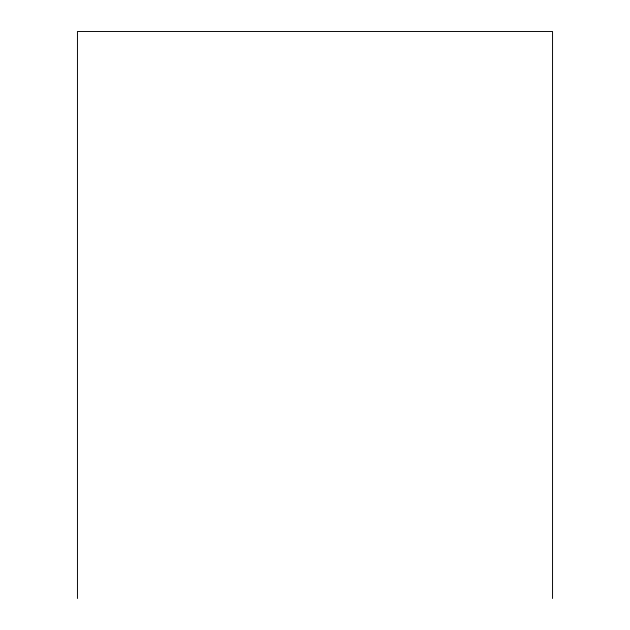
<?xml version="1.0" encoding="UTF-8"?>
<svg xmlns="http://www.w3.org/2000/svg" width="630" height="630" viewBox="0 0 630 630"><rect width="100%" height="100%" fill="white"/><g stroke="black" fill="none" stroke-linecap="round" stroke-linejoin="round"><path stroke-width="0.94" d="M552.549 598.5L552.549 31.5L77.451 31.5L77.451 598.5"/></g></svg>
